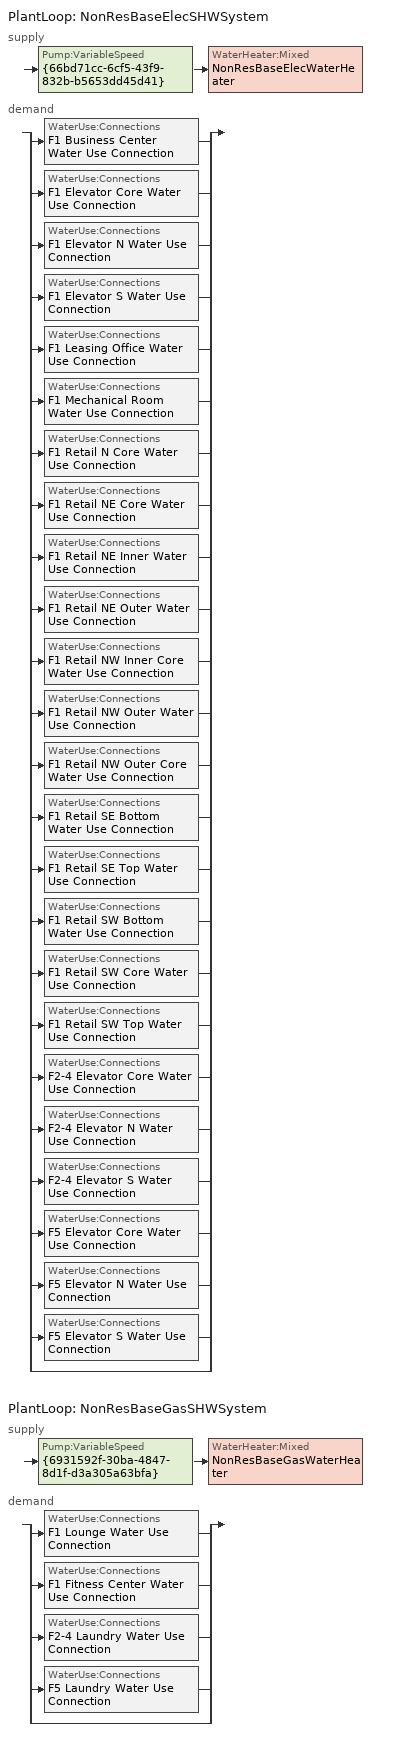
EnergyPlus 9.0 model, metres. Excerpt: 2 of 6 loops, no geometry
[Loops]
PlantLoop 'NonResBaseElecSHWSystem'
 supply: Pump:VariableSpeed '{66bd71cc-6cf5-43f9-832b-b5653dd45d41}' > WaterHeater:Mixed 'NonResBaseElecWaterHeater'
 demand: split
  | WaterUse:Connections 'F1 Business Center Water Use Connection'
  | WaterUse:Connections 'F1 Elevator Core Water Use Connection'
  | WaterUse:Connections 'F1 Elevator N Water Use Connection'
  | WaterUse:Connections 'F1 Elevator S Water Use Connection'
  | WaterUse:Connections 'F1 Leasing Office Water Use Connection'
  | WaterUse:Connections 'F1 Mechanical Room Water Use Connection'
  | WaterUse:Connections 'F1 Retail N Core Water Use Connection'
  | WaterUse:Connections 'F1 Retail NE Core Water Use Connection'
  | WaterUse:Connections 'F1 Retail NE Inner Water Use Connection'
  | WaterUse:Connections 'F1 Retail NE Outer Water Use Connection'
  | WaterUse:Connections 'F1 Retail NW Inner Core Water Use Connection'
  | WaterUse:Connections 'F1 Retail NW Outer Water Use Connection'
  | WaterUse:Connections 'F1 Retail NW Outer Core Water Use Connection'
  | WaterUse:Connections 'F1 Retail SE Bottom Water Use Connection'
  | WaterUse:Connections 'F1 Retail SE Top Water Use Connection'
  | WaterUse:Connections 'F1 Retail SW Bottom Water Use Connection'
  | WaterUse:Connections 'F1 Retail SW Core Water Use Connection'
  | WaterUse:Connections 'F1 Retail SW Top Water Use Connection'
  | WaterUse:Connections 'F2-4 Elevator Core Water Use Connection'
  | WaterUse:Connections 'F2-4 Elevator N Water Use Connection'
  | WaterUse:Connections 'F2-4 Elevator S Water Use Connection'
  | WaterUse:Connections 'F5 Elevator Core Water Use Connection'
  | WaterUse:Connections 'F5 Elevator N Water Use Connection'
  | WaterUse:Connections 'F5 Elevator S Water Use Connection'
  | bypass
PlantLoop 'NonResBaseGasSHWSystem'
 supply: Pump:VariableSpeed '{6931592f-30ba-4847-8d1f-d3a305a63bfa}' > WaterHeater:Mixed 'NonResBaseGasWaterHeater'
 demand: split
  | WaterUse:Connections 'F1 Lounge Water Use Connection'
  | WaterUse:Connections 'F1 Fitness Center Water Use Connection'
  | WaterUse:Connections 'F2-4 Laundry Water Use Connection'
  | WaterUse:Connections 'F5 Laundry Water Use Connection'
  | bypass
[SizingPeriod:DesignDay] Day of Month=21; Day Type=SummerDesignDay; Dry-Bulb Temperature Range Modifier Type=DefaultMultipliers; Humidity Condition Type=Wetbulb; Barometric Pressure {Pa}=100977; Wind Direction {deg}=220; Rain Indicator=No; Snow Indicator=No; Daylight Saving Time Indicator=No; Solar Model Indicator=ASHRAETau
Name | Month | Maximum Dry-Bulb Temperature {C} | Daily Dry-Bulb Temperature Range {deltaC} | Wetbulb or DewPoint at Maximum Dry-Bulb {C} | Wind Speed {m/s} | ASHRAE Clear Sky Optical Depth for Beam Irradiance (taub) | ASHRAE Clear Sky Optical Depth for Diffuse Irradiance (taud)
CA_FULLERTON-MUNI-AP August .4% Condns DB=>MCWB | 8 | 36.1 | 10.7 | 21.2 | 1.7 | 0.373 | 2.475
CA_FULLERTON-MUNI-AP July .4% Condns DB=>MCWB | 7 | 34 | 9.8 | 21.2 | 1.8 | 0.389 | 2.444
CA_FULLERTON-MUNI-AP June .4% Condns DB=>MCWB | 6 | 33.4 | 8.7 | 20.7 | 2 | 0.386 | 2.384
CA_FULLERTON-MUNI-AP November .4% Condns DB=>MCWB | 11 | 32.7 | 12.1 | 15.2 | 1.3 | 0.317 | 2.593
CA_FULLERTON-MUNI-AP October .4% Condns DB=>MCWB | 10 | 35.9 | 11.2 | 17.5 | 1.4 | 0.363 | 2.465
CA_FULLERTON-MUNI-AP September .4% Condns DB=>MCWB | 9 | 38.2 | 11.1 | 20.9 | 1.5 | 0.359 | 2.505
[AvailabilityManager:NightCycle] Applicability Schedule=Always On Discrete; Control Type=CycleOnAny; Thermostat Tolerance {deltaC}=1.11111; Cycling Run Time Control Type=ThermostatWithMinimumRunTime; Cycling Run Time {s}=900
Name | Fan Schedule
Availability Manager Night Cycle 1 | RetailHVACAvail
Availability Manager Night Cycle 2; Availability Manager Night Cycle 3 | OfficeHVACAvail
[AvailabilityManager:Scheduled] Schedule=Always On Discrete
BaseSys5 OACtrl OA System Availability Manager; BaseSys5 OACtrl-2 OA System Availability Manager; BaseSys5 OACtrl-3 OA System Availability Manager
[SetpointManager:Scheduled] Control Variable=Temperature
Name | Schedule | Setpoint Node or NodeList
{d170ac4c-683e-453f-9195-15c2dfe3a27e} | NonResBaseElecSHWSystem Supply Temp Schedule | NonResBaseElecSHWSystem Supply Mixer Outlet Node
{122bc8be-0fdf-4460-b38c-5b8a10954d0d} | NonResBaseGasSHWSystem Supply Temp Schedule | NonResBaseGasSHWSystem Supply Mixer Outlet Node
[PlantLoop] Fluid Type=Water; Maximum Loop Temperature {C}=100; Minimum Loop Temperature {C}=0; Maximum Loop Flow Rate {m3/s}=Autosize; Minimum Loop Flow Rate {m3/s}=0; Plant Loop Volume {m3}=Autocalculate; Load Distribution Scheme=Optimal; Plant Loop Demand Calculation Scheme=SingleSetpoint
Name | Plant Equipment Operation Scheme
NonResBaseElecSHWSystem | NonResBaseElecSHWSystem Operation Schemes
NonResBaseGasSHWSystem | NonResBaseGasSHWSystem Operation Schemes
[Sizing:Plant] Loop Type=Heating; Design Loop Exit Temperature {C}=57.2222; Loop Design Temperature Difference {deltaC}=44.4444; Sizing Option=NonCoincident; Zone Timesteps in Averaging Window=1; Coincident Sizing Factor Mode=None
NonResBaseElecSHWSystem; NonResBaseGasSHWSystem
[Pump:VariableSpeed] Design Maximum Flow Rate {m3/s}=Autosize; Design Pump Head {Pa}=0; Design Power Consumption {W}=Autosize; Motor Efficiency=0.9; Fraction of Motor Inefficiencies to Fluid Stream=0; Coefficient 1 of the Part Load Performance Curve=0; Coefficient 2 of the Part Load Performance Curve=1; Coefficient 3 of the Part Load Performance Curve=0; Coefficient 4 of the Part Load Performance Curve=0; Design Minimum Flow Rate {m3/s}=0; Pump Control Type=Intermittent; Skin Loss Radiative Fraction=0.5; Design Power Sizing Method=PowerPerFlowPerPressure; Design Electric Power per Unit Flow Rate {W/(m3/s)}=348701.1; Design Shaft Power per Unit Flow Rate per Unit Head=1.28205; Design Minimum Flow Rate Fraction=0
{66bd71cc-6cf5-43f9-832b-b5653dd45d41}; {6931592f-30ba-4847-8d1f-d3a305a63bfa}
[PlantEquipmentOperationSchemes] Control Scheme Object Type 1=PlantEquipmentOperation:HeatingLoad; Control Scheme Schedule Name 1=Always On Discrete
Name | Control Scheme Name 1
NonResBaseElecSHWSystem Operation Schemes | NonResBaseElecSHWSystem Heating Operation Scheme
NonResBaseGasSHWSystem Operation Schemes | NonResBaseGasSHWSystem Heating Operation Scheme
[PlantEquipmentOperation:HeatingLoad] Load Range Lower Limit 1 {W}=0; Load Range Upper Limit 1 {W}=1000000000
Name | Range Equipment List Name 1
NonResBaseElecSHWSystem Heating Operation Scheme | NonResBaseElecSHWSystem Heating Equipment List
NonResBaseGasSHWSystem Heating Operation Scheme | NonResBaseGasSHWSystem Heating Equipment List
[PlantEquipmentList]
NonResBaseElecSHWSystem Heating Equipment List: WaterHeater:Mixed, NonResBaseElecWaterHeater
NonResBaseGasSHWSystem Heating Equipment List: WaterHeater:Mixed, NonResBaseGasWaterHeater
[WaterHeater:Mixed] Deadband Temperature Difference {deltaC}=2; Maximum Temperature Limit {C}=82.22; Heater Control Type=Cycle; Heater Ignition Minimum Flow Rate {m3/s}=0; Heater Ignition Delay {s}=0; Off Cycle Parasitic Fuel Consumption Rate {W}=20; Off Cycle Parasitic Heat Fraction to Tank=0.8; On Cycle Parasitic Fuel Consumption Rate {W}=0; On Cycle Parasitic Heat Fraction to Tank=0; Ambient Temperature Indicator=Schedule; Off Cycle Loss Fraction to Zone=1; On Cycle Loss Coefficient to Ambient Temperature {W/K}=6; On Cycle Loss Fraction to Zone=1; Use Side Effectiveness=1; Source Side Effectiveness=1; Use Side Design Flow Rate {m3/s}=Autosize; Source Side Design Flow Rate {m3/s}=Autosize; Indirect Water Heating Recovery Time {hr}=1.5; Source Side Flow Control Mode=IndirectHeatPrimarySetpoint
Name | Tank Volume {m3} | Setpoint Temperature Schedule | Heater Maximum Capacity {W} | Heater Fuel Type | Heater Thermal Efficiency | Ambient Temperature Schedule | Off Cycle Loss Coefficient to Ambient Temperature {W/K}
NonResBaseElecWaterHeater | 0.0912598 | NonResBaseElecWaterHeater Setpoint Temp | 7026.73 | Electricity | 1 | NonResBaseElecWaterHeater Ambient Temperature | 0.714362
NonResBaseGasWaterHeater | 0.0223027 | NonResBaseGasWaterHeater Setpoint Temp | 2146.56 | NaturalGas | 0.8 | NonResBaseGasWaterHeater Ambient Temperature | 4.74783
[WaterUse:Connections]
Name | Water Use Equipment Name 1
F1 Business Center Water Use Connection | F1 Business Center Water Use Equipment
F1 Elevator Core Water Use Connection | F1 Elevator Core Water Use Equipment
F1 Elevator N Water Use Connection | F1 Elevator N Water Use Equipment
F1 Elevator S Water Use Connection | F1 Elevator S Water Use Equipment
F1 Leasing Office Water Use Connection | F1 Leasing Office Water Use Equipment
F1 Mechanical Room Water Use Connection | F1 Mechanical Room Water Use Equipment
F1 Retail N Core Water Use Connection | F1 Retail N Core Water Use Equipment
F1 Retail NE Core Water Use Connection | F1 Retail NE Core Water Use Equipment
F1 Retail NE Inner Water Use Connection | F1 Retail NE Inner Water Use Equipment
F1 Retail NE Outer Water Use Connection | F1 Retail NE Outer Water Use Equipment
F1 Retail NW Inner Core Water Use Connection | F1 Retail NW Inner Core Water Use Equipment
F1 Retail NW Outer Water Use Connection | F1 Retail NW Outer Water Use Equipment
F1 Retail NW Outer Core Water Use Connection | F1 Retail NW Outer Core Water Use Equipment
F1 Retail SE Bottom Water Use Connection | F1 Retail SE Bottom Water Use Equipment
F1 Retail SE Top Water Use Connection | F1 Retail SE Top Water Use Equipment
F1 Retail SW Bottom Water Use Connection | F1 Retail SW Bottom Water Use Equipment
F1 Retail SW Core Water Use Connection | F1 Retail SW Core Water Use Equipment
F1 Retail SW Top Water Use Connection | F1 Retail SW Top Water Use Equipment
F2-4 Elevator Core Water Use Connection | F2-4 Elevator Core Water Use Equipment
F2-4 Elevator N Water Use Connection | F2-4 Elevator N Water Use Equipment
F2-4 Elevator S Water Use Connection | F2-4 Elevator S Water Use Equipment
F5 Elevator Core Water Use Connection | F5 Elevator Core Water Use Equipment
F5 Elevator N Water Use Connection | F5 Elevator N Water Use Equipment
F5 Elevator S Water Use Connection | F5 Elevator S Water Use Equipment
F1 Lounge Water Use Connection | F1 Lounge Water Use Equipment
F1 Fitness Center Water Use Connection | F1 Fitness Center Water Use Equipment
F2-4 Laundry Water Use Connection | F2-4 Laundry Water Use Equipment
F5 Laundry Water Use Connection | F5 Laundry Water Use Equipment
[WaterUse:Equipment]
Name | Peak Flow Rate {m3/s} | Flow Rate Fraction Schedule | Target Temperature Schedule
F1 Business Center Water Use Equipment | 1.13568e-06 | RetailServiceHotWater | F1 Business Center Target SHW Temp
F1 Elevator Core Water Use Equipment | 7.09765e-09 | RetailServiceHotWater | F1 Elevator Core Target SHW Temp
F1 Elevator N Water Use Equipment | 7.09765e-09 | RetailServiceHotWater | F1 Elevator N Target SHW Temp
F1 Elevator S Water Use Equipment | 7.09765e-09 | RetailServiceHotWater | F1 Elevator S Target SHW Temp
F1 Leasing Office Water Use Equipment | 3.26492e-07 | RetailServiceHotWater | F1 Leasing Office Target SHW Temp
F1 Mechanical Room Water Use Equipment | 1.22647e-07 | RetailServiceHotWater | F1 Mechanical Room Target SHW Temp
F1 Retail N Core Water Use Equipment | 2.62666e-06 | RetailServiceHotWater | F1 Retail N Core Target SHW Temp
F1 Retail NE Core Water Use Equipment | 2.2717e-06 | RetailServiceHotWater | F1 Retail NE Core Target SHW Temp
F1 Retail NE Inner Water Use Equipment | 2.2717e-06 | RetailServiceHotWater | F1 Retail NE Inner Target SHW Temp
F1 Retail NE Outer Water Use Equipment | 2.2717e-06 | RetailServiceHotWater | F1 Retail NE Outer Target SHW Temp
F1 Retail NW Inner Core Water Use Equipment | 2.2717e-06 | RetailServiceHotWater | F1 Retail NW Inner Core Target SHW Temp
F1 Retail NW Outer Water Use Equipment | 2.2717e-06 | RetailServiceHotWater | F1 Retail NW Outer Target SHW Temp
F1 Retail NW Outer Core Water Use Equipment | 2.2717e-06 | RetailServiceHotWater | F1 Retail NW Outer Core Target SHW Temp
F1 Retail SE Bottom Water Use Equipment | 2.2717e-06 | RetailServiceHotWater | F1 Retail SE Bottom Target SHW Temp
F1 Retail SE Top Water Use Equipment | 2.2717e-06 | RetailServiceHotWater | F1 Retail SE Top Target SHW Temp
F1 Retail SW Bottom Water Use Equipment | 2.2717e-06 | RetailServiceHotWater | F1 Retail SW Bottom Target SHW Temp
F1 Retail SW Core Water Use Equipment | 2.2717e-06 | RetailServiceHotWater | F1 Retail SW Core Target SHW Temp
F1 Retail SW Top Water Use Equipment | 2.44207e-06 | RetailServiceHotWater | F1 Retail SW Top Target SHW Temp
F2-4 Elevator Core Water Use Equipment | 2.12929e-08 | OfficeServiceHotWater | F2-4 Elevator Core Target SHW Temp
F2-4 Elevator N Water Use Equipment | 2.12929e-08 | OfficeServiceHotWater | F2-4 Elevator N Target SHW Temp
F2-4 Elevator S Water Use Equipment | 2.12929e-08 | OfficeServiceHotWater | F2-4 Elevator S Target SHW Temp
F5 Elevator Core Water Use Equipment | 7.09765e-09 | OfficeServiceHotWater | F5 Elevator Core Target SHW Temp
F5 Elevator N Water Use Equipment | 7.09765e-09 | OfficeServiceHotWater | F5 Elevator N Target SHW Temp
F5 Elevator S Water Use Equipment | 7.09765e-09 | OfficeServiceHotWater | F5 Elevator S Target SHW Temp
F1 Lounge Water Use Equipment | 3.3124e-06 | RetailServiceHotWater | F1 Lounge Target SHW Temp
F1 Fitness Center Water Use Equipment | 1.70344e-06 | RetailServiceHotWater | F1 Fitness Center Target SHW Temp
F2-4 Laundry Water Use Equipment | 1.64098e-06 | OfficeServiceHotWater | F2-4 Laundry Target SHW Temp
F5 Laundry Water Use Equipment | 5.46992e-07 | OfficeServiceHotWater | F5 Laundry Target SHW Temp
[Schedule:Year]
OfficeHVACAvail: OfficeHVACAvailWk, 1, 1, 12, 31
OfficeServiceHotWater: OfficeServiceHotWaterWk, 1, 1, 12, 31
RetailHVACAvail: RetailHVACAvailWk, 1, 1, 12, 31
RetailServiceHotWater: RetailServiceHotWaterWk, 1, 1, 12, 31
F1 Business Center Target SHW Temp: F1 Business Center Target SHW Temp Week Rule - Jan1-Dec31, 1, 1, 12, 31
F1 Elevator Core Target SHW Temp: F1 Elevator Core Target SHW Temp Week Rule - Jan1-Dec31, 1, 1, 12, 31
F1 Elevator N Target SHW Temp: F1 Elevator N Target SHW Temp Week Rule - Jan1-Dec31, 1, 1, 12, 31
F1 Elevator S Target SHW Temp: F1 Elevator S Target SHW Temp Week Rule - Jan1-Dec31, 1, 1, 12, 31
F1 Fitness Center Target SHW Temp: F1 Fitness Center Target SHW Temp Week Rule - Jan1-Dec31, 1, 1, 12, 31
F1 Leasing Office Target SHW Temp: F1 Leasing Office Target SHW Temp Week Rule - Jan1-Dec31, 1, 1, 12, 31
F1 Lounge Target SHW Temp: F1 Lounge Target SHW Temp Week Rule - Jan1-Dec31, 1, 1, 12, 31
F1 Mechanical Room Target SHW Temp: F1 Mechanical Room Target SHW Temp Week Rule - Jan1-Dec31, 1, 1, 12, 31
F1 Retail N Core Target SHW Temp: F1 Retail N Core Target SHW Temp Week Rule - Jan1-Dec31, 1, 1, 12, 31
F1 Retail NE Core Target SHW Temp: F1 Retail NE Core Target SHW Temp Week Rule - Jan1-Dec31, 1, 1, 12, 31
F1 Retail NE Inner Target SHW Temp: F1 Retail NE Inner Target SHW Temp Week Rule - Jan1-Dec31, 1, 1, 12, 31
F1 Retail NE Outer Target SHW Temp: F1 Retail NE Outer Target SHW Temp Week Rule - Jan1-Dec31, 1, 1, 12, 31
F1 Retail NW Inner Core Target SHW Temp: F1 Retail NW Inner Core Target SHW Temp Week Rule - Jan1-Dec31, 1, 1, 12, 31
F1 Retail NW Outer Core Target SHW Temp: F1 Retail NW Outer Core Target SHW Temp Week Rule - Jan1-Dec31, 1, 1, 12, 31
F1 Retail NW Outer Target SHW Temp: F1 Retail NW Outer Target SHW Temp Week Rule - Jan1-Dec31, 1, 1, 12, 31
F1 Retail SE Bottom Target SHW Temp: F1 Retail SE Bottom Target SHW Temp Week Rule - Jan1-Dec31, 1, 1, 12, 31
F1 Retail SE Top Target SHW Temp: F1 Retail SE Top Target SHW Temp Week Rule - Jan1-Dec31, 1, 1, 12, 31
F1 Retail SW Bottom Target SHW Temp: F1 Retail SW Bottom Target SHW Temp Week Rule - Jan1-Dec31, 1, 1, 12, 31
F1 Retail SW Core Target SHW Temp: F1 Retail SW Core Target SHW Temp Week Rule - Jan1-Dec31, 1, 1, 12, 31
F1 Retail SW Top Target SHW Temp: F1 Retail SW Top Target SHW Temp Week Rule - Jan1-Dec31, 1, 1, 12, 31
F2-4 Elevator Core Target SHW Temp: F2-4 Elevator Core Target SHW Temp Week Rule - Jan1-Dec31, 1, 1, 12, 31
F2-4 Elevator N Target SHW Temp: F2-4 Elevator N Target SHW Temp Week Rule - Jan1-Dec31, 1, 1, 12, 31
F2-4 Elevator S Target SHW Temp: F2-4 Elevator S Target SHW Temp Week Rule - Jan1-Dec31, 1, 1, 12, 31
F2-4 Laundry Target SHW Temp: F2-4 Laundry Target SHW Temp Week Rule - Jan1-Dec31, 1, 1, 12, 31
F5 Elevator Core Target SHW Temp: F5 Elevator Core Target SHW Temp Week Rule - Jan1-Dec31, 1, 1, 12, 31
F5 Elevator N Target SHW Temp: F5 Elevator N Target SHW Temp Week Rule - Jan1-Dec31, 1, 1, 12, 31
F5 Elevator S Target SHW Temp: F5 Elevator S Target SHW Temp Week Rule - Jan1-Dec31, 1, 1, 12, 31
F5 Laundry Target SHW Temp: F5 Laundry Target SHW Temp Week Rule - Jan1-Dec31, 1, 1, 12, 31
NonResBaseElecSHWSystem Supply Temp Schedule: NonResBaseElecSHWSystem Supply Temp Schedule Week Rule - Jan1-Dec31, 1, 1, 12, 31
NonResBaseElecWaterHeater Ambient Temperature: NonResBaseElecWaterHeater Ambient Temperature Week Rule - Jan1-Dec31, 1, 1, 12, 31
NonResBaseElecWaterHeater Setpoint Temp: NonResBaseElecWaterHeater Setpoint Temp Week Rule - Jan1-Dec31, 1, 1, 12, 31
NonResBaseGasSHWSystem Supply Temp Schedule: NonResBaseGasSHWSystem Supply Temp Schedule Week Rule - Jan1-Dec31, 1, 1, 12, 31
NonResBaseGasWaterHeater Ambient Temperature: NonResBaseGasWaterHeater Ambient Temperature Week Rule - Jan1-Dec31, 1, 1, 12, 31
NonResBaseGasWaterHeater Setpoint Temp: NonResBaseGasWaterHeater Setpoint Temp Week Rule - Jan1-Dec31, 1, 1, 12, 31
[Schedule:Week:Daily]
OfficeHVACAvailWk: OfficeHVACAvailSun, OfficeHVACAvailWD, OfficeHVACAvailWD, OfficeHVACAvailWD, OfficeHVACAvailWD, OfficeHVACAvailWD, OfficeHVACAvailSat, OfficeHVACAvailSun, AllOnHVACAvailDay, AllOnHVACAvailDay, OfficeHVACAvailSun, OfficeHVACAvailSun
OfficeServiceHotWaterWk: OfficeServiceHotWaterSun, OfficeServiceHotWaterWD, OfficeServiceHotWaterWD, OfficeServiceHotWaterWD, OfficeServiceHotWaterWD, OfficeServiceHotWaterWD, OfficeServiceHotWaterSat, OfficeServiceHotWaterSun, OnDay, OffDay, OfficeServiceHotWaterSun, OfficeServiceHotWaterSun
RetailHVACAvailWk: RetailHVACAvailSun, RetailHVACAvailWD, RetailHVACAvailWD, RetailHVACAvailWD, RetailHVACAvailWD, RetailHVACAvailWD, RetailHVACAvailSat, RetailHVACAvailSun, AllOnHVACAvailDay, AllOnHVACAvailDay, RetailHVACAvailSun, RetailHVACAvailSun
RetailServiceHotWaterWk: RetailServiceHotWaterSun, RetailServiceHotWaterWD, RetailServiceHotWaterWD, RetailServiceHotWaterWD, RetailServiceHotWaterWD, RetailServiceHotWaterWD, RetailServiceHotWaterSat, RetailServiceHotWaterSun, OnDay, OffDay, RetailServiceHotWaterSun, RetailServiceHotWaterSun
F1 Business Center Target SHW Temp Week Rule - Jan1-Dec31: {b28e67eb-78c0-497c-8ade-ddf5708232bc}, {b28e67eb-78c0-497c-8ade-ddf5708232bc}, {b28e67eb-78c0-497c-8ade-ddf5708232bc}, {b28e67eb-78c0-497c-8ade-ddf5708232bc}, {b28e67eb-78c0-497c-8ade-ddf5708232bc}, {b28e67eb-78c0-497c-8ade-ddf5708232bc}, {b28e67eb-78c0-497c-8ade-ddf5708232bc}, {b28e67eb-78c0-497c-8ade-ddf5708232bc}, {b28e67eb-78c0-497c-8ade-ddf5708232bc}, {b28e67eb-78c0-497c-8ade-ddf5708232bc}, {b28e67eb-78c0-497c-8ade-ddf5708232bc}, {b28e67eb-78c0-497c-8ade-ddf5708232bc}
F1 Elevator Core Target SHW Temp Week Rule - Jan1-Dec31: {19d76d4c-518c-4e58-a121-e8b04f2f6b69}, {19d76d4c-518c-4e58-a121-e8b04f2f6b69}, {19d76d4c-518c-4e58-a121-e8b04f2f6b69}, {19d76d4c-518c-4e58-a121-e8b04f2f6b69}, {19d76d4c-518c-4e58-a121-e8b04f2f6b69}, {19d76d4c-518c-4e58-a121-e8b04f2f6b69}, {19d76d4c-518c-4e58-a121-e8b04f2f6b69}, {19d76d4c-518c-4e58-a121-e8b04f2f6b69}, {19d76d4c-518c-4e58-a121-e8b04f2f6b69}, {19d76d4c-518c-4e58-a121-e8b04f2f6b69}, {19d76d4c-518c-4e58-a121-e8b04f2f6b69}, {19d76d4c-518c-4e58-a121-e8b04f2f6b69}
F1 Elevator N Target SHW Temp Week Rule - Jan1-Dec31: {e243ed41-3819-44b0-b0ee-614e9807274a}, {e243ed41-3819-44b0-b0ee-614e9807274a}, {e243ed41-3819-44b0-b0ee-614e9807274a}, {e243ed41-3819-44b0-b0ee-614e9807274a}, {e243ed41-3819-44b0-b0ee-614e9807274a}, {e243ed41-3819-44b0-b0ee-614e9807274a}, {e243ed41-3819-44b0-b0ee-614e9807274a}, {e243ed41-3819-44b0-b0ee-614e9807274a}, {e243ed41-3819-44b0-b0ee-614e9807274a}, {e243ed41-3819-44b0-b0ee-614e9807274a}, {e243ed41-3819-44b0-b0ee-614e9807274a}, {e243ed41-3819-44b0-b0ee-614e9807274a}
F1 Elevator S Target SHW Temp Week Rule - Jan1-Dec31: {533b2663-bc14-46b5-a3c5-4af5fb7e1a52}, {533b2663-bc14-46b5-a3c5-4af5fb7e1a52}, {533b2663-bc14-46b5-a3c5-4af5fb7e1a52}, {533b2663-bc14-46b5-a3c5-4af5fb7e1a52}, {533b2663-bc14-46b5-a3c5-4af5fb7e1a52}, {533b2663-bc14-46b5-a3c5-4af5fb7e1a52}, {533b2663-bc14-46b5-a3c5-4af5fb7e1a52}, {533b2663-bc14-46b5-a3c5-4af5fb7e1a52}, {533b2663-bc14-46b5-a3c5-4af5fb7e1a52}, {533b2663-bc14-46b5-a3c5-4af5fb7e1a52}, {533b2663-bc14-46b5-a3c5-4af5fb7e1a52}, {533b2663-bc14-46b5-a3c5-4af5fb7e1a52}
F1 Fitness Center Target SHW Temp Week Rule - Jan1-Dec31: {f2c2c8c6-e696-4ab8-a841-19e36d494b4a}, {f2c2c8c6-e696-4ab8-a841-19e36d494b4a}, {f2c2c8c6-e696-4ab8-a841-19e36d494b4a}, {f2c2c8c6-e696-4ab8-a841-19e36d494b4a}, {f2c2c8c6-e696-4ab8-a841-19e36d494b4a}, {f2c2c8c6-e696-4ab8-a841-19e36d494b4a}, {f2c2c8c6-e696-4ab8-a841-19e36d494b4a}, {f2c2c8c6-e696-4ab8-a841-19e36d494b4a}, {f2c2c8c6-e696-4ab8-a841-19e36d494b4a}, {f2c2c8c6-e696-4ab8-a841-19e36d494b4a}, {f2c2c8c6-e696-4ab8-a841-19e36d494b4a}, {f2c2c8c6-e696-4ab8-a841-19e36d494b4a}
F1 Leasing Office Target SHW Temp Week Rule - Jan1-Dec31: {6396d36a-0da1-4e06-a3f4-432422168c48}, {6396d36a-0da1-4e06-a3f4-432422168c48}, {6396d36a-0da1-4e06-a3f4-432422168c48}, {6396d36a-0da1-4e06-a3f4-432422168c48}, {6396d36a-0da1-4e06-a3f4-432422168c48}, {6396d36a-0da1-4e06-a3f4-432422168c48}, {6396d36a-0da1-4e06-a3f4-432422168c48}, {6396d36a-0da1-4e06-a3f4-432422168c48}, {6396d36a-0da1-4e06-a3f4-432422168c48}, {6396d36a-0da1-4e06-a3f4-432422168c48}, {6396d36a-0da1-4e06-a3f4-432422168c48}, {6396d36a-0da1-4e06-a3f4-432422168c48}
F1 Lounge Target SHW Temp Week Rule - Jan1-Dec31: {5f8a0339-4b6b-4dbe-845c-6b9773e8196a}, {5f8a0339-4b6b-4dbe-845c-6b9773e8196a}, {5f8a0339-4b6b-4dbe-845c-6b9773e8196a}, {5f8a0339-4b6b-4dbe-845c-6b9773e8196a}, {5f8a0339-4b6b-4dbe-845c-6b9773e8196a}, {5f8a0339-4b6b-4dbe-845c-6b9773e8196a}, {5f8a0339-4b6b-4dbe-845c-6b9773e8196a}, {5f8a0339-4b6b-4dbe-845c-6b9773e8196a}, {5f8a0339-4b6b-4dbe-845c-6b9773e8196a}, {5f8a0339-4b6b-4dbe-845c-6b9773e8196a}, {5f8a0339-4b6b-4dbe-845c-6b9773e8196a}, {5f8a0339-4b6b-4dbe-845c-6b9773e8196a}
F1 Mechanical Room Target SHW Temp Week Rule - Jan1-Dec31: {816d3585-80ac-43c8-acf8-23f0c9692ed3}, {816d3585-80ac-43c8-acf8-23f0c9692ed3}, {816d3585-80ac-43c8-acf8-23f0c9692ed3}, {816d3585-80ac-43c8-acf8-23f0c9692ed3}, {816d3585-80ac-43c8-acf8-23f0c9692ed3}, {816d3585-80ac-43c8-acf8-23f0c9692ed3}, {816d3585-80ac-43c8-acf8-23f0c9692ed3}, {816d3585-80ac-43c8-acf8-23f0c9692ed3}, {816d3585-80ac-43c8-acf8-23f0c9692ed3}, {816d3585-80ac-43c8-acf8-23f0c9692ed3}, {816d3585-80ac-43c8-acf8-23f0c9692ed3}, {816d3585-80ac-43c8-acf8-23f0c9692ed3}
F1 Retail N Core Target SHW Temp Week Rule - Jan1-Dec31: {084077d3-1d3b-454c-a7fc-5eadb4155dee}, {084077d3-1d3b-454c-a7fc-5eadb4155dee}, {084077d3-1d3b-454c-a7fc-5eadb4155dee}, {084077d3-1d3b-454c-a7fc-5eadb4155dee}, {084077d3-1d3b-454c-a7fc-5eadb4155dee}, {084077d3-1d3b-454c-a7fc-5eadb4155dee}, {084077d3-1d3b-454c-a7fc-5eadb4155dee}, {084077d3-1d3b-454c-a7fc-5eadb4155dee}, {084077d3-1d3b-454c-a7fc-5eadb4155dee}, {084077d3-1d3b-454c-a7fc-5eadb4155dee}, {084077d3-1d3b-454c-a7fc-5eadb4155dee}, {084077d3-1d3b-454c-a7fc-5eadb4155dee}
F1 Retail NE Core Target SHW Temp Week Rule - Jan1-Dec31: {2acaacd9-0518-490c-a1d8-a4af5d2ed2c3}, {2acaacd9-0518-490c-a1d8-a4af5d2ed2c3}, {2acaacd9-0518-490c-a1d8-a4af5d2ed2c3}, {2acaacd9-0518-490c-a1d8-a4af5d2ed2c3}, {2acaacd9-0518-490c-a1d8-a4af5d2ed2c3}, {2acaacd9-0518-490c-a1d8-a4af5d2ed2c3}, {2acaacd9-0518-490c-a1d8-a4af5d2ed2c3}, {2acaacd9-0518-490c-a1d8-a4af5d2ed2c3}, {2acaacd9-0518-490c-a1d8-a4af5d2ed2c3}, {2acaacd9-0518-490c-a1d8-a4af5d2ed2c3}, {2acaacd9-0518-490c-a1d8-a4af5d2ed2c3}, {2acaacd9-0518-490c-a1d8-a4af5d2ed2c3}
F1 Retail NE Inner Target SHW Temp Week Rule - Jan1-Dec31: {22570e71-35ed-45c4-84d9-fe35b48f6bde}, {22570e71-35ed-45c4-84d9-fe35b48f6bde}, {22570e71-35ed-45c4-84d9-fe35b48f6bde}, {22570e71-35ed-45c4-84d9-fe35b48f6bde}, {22570e71-35ed-45c4-84d9-fe35b48f6bde}, {22570e71-35ed-45c4-84d9-fe35b48f6bde}, {22570e71-35ed-45c4-84d9-fe35b48f6bde}, {22570e71-35ed-45c4-84d9-fe35b48f6bde}, {22570e71-35ed-45c4-84d9-fe35b48f6bde}, {22570e71-35ed-45c4-84d9-fe35b48f6bde}, {22570e71-35ed-45c4-84d9-fe35b48f6bde}, {22570e71-35ed-45c4-84d9-fe35b48f6bde}
F1 Retail NE Outer Target SHW Temp Week Rule - Jan1-Dec31: {a10daf5d-dd1e-4b0c-a449-674497a4104f}, {a10daf5d-dd1e-4b0c-a449-674497a4104f}, {a10daf5d-dd1e-4b0c-a449-674497a4104f}, {a10daf5d-dd1e-4b0c-a449-674497a4104f}, {a10daf5d-dd1e-4b0c-a449-674497a4104f}, {a10daf5d-dd1e-4b0c-a449-674497a4104f}, {a10daf5d-dd1e-4b0c-a449-674497a4104f}, {a10daf5d-dd1e-4b0c-a449-674497a4104f}, {a10daf5d-dd1e-4b0c-a449-674497a4104f}, {a10daf5d-dd1e-4b0c-a449-674497a4104f}, {a10daf5d-dd1e-4b0c-a449-674497a4104f}, {a10daf5d-dd1e-4b0c-a449-674497a4104f}
F1 Retail NW Inner Core Target SHW Temp Week Rule - Jan1-Dec31: {70cd9037-81bb-45a2-879b-ff5b791d8555}, {70cd9037-81bb-45a2-879b-ff5b791d8555}, {70cd9037-81bb-45a2-879b-ff5b791d8555}, {70cd9037-81bb-45a2-879b-ff5b791d8555}, {70cd9037-81bb-45a2-879b-ff5b791d8555}, {70cd9037-81bb-45a2-879b-ff5b791d8555}, {70cd9037-81bb-45a2-879b-ff5b791d8555}, {70cd9037-81bb-45a2-879b-ff5b791d8555}, {70cd9037-81bb-45a2-879b-ff5b791d8555}, {70cd9037-81bb-45a2-879b-ff5b791d8555}, {70cd9037-81bb-45a2-879b-ff5b791d8555}, {70cd9037-81bb-45a2-879b-ff5b791d8555}
F1 Retail NW Outer Core Target SHW Temp Week Rule - Jan1-Dec31: {312d757e-e1d7-400c-9b02-f05f97ab8e42}, {312d757e-e1d7-400c-9b02-f05f97ab8e42}, {312d757e-e1d7-400c-9b02-f05f97ab8e42}, {312d757e-e1d7-400c-9b02-f05f97ab8e42}, {312d757e-e1d7-400c-9b02-f05f97ab8e42}, {312d757e-e1d7-400c-9b02-f05f97ab8e42}, {312d757e-e1d7-400c-9b02-f05f97ab8e42}, {312d757e-e1d7-400c-9b02-f05f97ab8e42}, {312d757e-e1d7-400c-9b02-f05f97ab8e42}, {312d757e-e1d7-400c-9b02-f05f97ab8e42}, {312d757e-e1d7-400c-9b02-f05f97ab8e42}, {312d757e-e1d7-400c-9b02-f05f97ab8e42}
F1 Retail NW Outer Target SHW Temp Week Rule - Jan1-Dec31: {c6c4df9d-e00b-4e66-adcd-2c1644249bf9}, {c6c4df9d-e00b-4e66-adcd-2c1644249bf9}, {c6c4df9d-e00b-4e66-adcd-2c1644249bf9}, {c6c4df9d-e00b-4e66-adcd-2c1644249bf9}, {c6c4df9d-e00b-4e66-adcd-2c1644249bf9}, {c6c4df9d-e00b-4e66-adcd-2c1644249bf9}, {c6c4df9d-e00b-4e66-adcd-2c1644249bf9}, {c6c4df9d-e00b-4e66-adcd-2c1644249bf9}, {c6c4df9d-e00b-4e66-adcd-2c1644249bf9}, {c6c4df9d-e00b-4e66-adcd-2c1644249bf9}, {c6c4df9d-e00b-4e66-adcd-2c1644249bf9}, {c6c4df9d-e00b-4e66-adcd-2c1644249bf9}
F1 Retail SE Bottom Target SHW Temp Week Rule - Jan1-Dec31: {dd8d9626-eca2-41df-9924-d59999a53aff}, {dd8d9626-eca2-41df-9924-d59999a53aff}, {dd8d9626-eca2-41df-9924-d59999a53aff}, {dd8d9626-eca2-41df-9924-d59999a53aff}, {dd8d9626-eca2-41df-9924-d59999a53aff}, {dd8d9626-eca2-41df-9924-d59999a53aff}, {dd8d9626-eca2-41df-9924-d59999a53aff}, {dd8d9626-eca2-41df-9924-d59999a53aff}, {dd8d9626-eca2-41df-9924-d59999a53aff}, {dd8d9626-eca2-41df-9924-d59999a53aff}, {dd8d9626-eca2-41df-9924-d59999a53aff}, {dd8d9626-eca2-41df-9924-d59999a53aff}
F1 Retail SE Top Target SHW Temp Week Rule - Jan1-Dec31: {fba4f60b-f7c0-4dbb-8ffc-9b8fc6cf571c}, {fba4f60b-f7c0-4dbb-8ffc-9b8fc6cf571c}, {fba4f60b-f7c0-4dbb-8ffc-9b8fc6cf571c}, {fba4f60b-f7c0-4dbb-8ffc-9b8fc6cf571c}, {fba4f60b-f7c0-4dbb-8ffc-9b8fc6cf571c}, {fba4f60b-f7c0-4dbb-8ffc-9b8fc6cf571c}, {fba4f60b-f7c0-4dbb-8ffc-9b8fc6cf571c}, {fba4f60b-f7c0-4dbb-8ffc-9b8fc6cf571c}, {fba4f60b-f7c0-4dbb-8ffc-9b8fc6cf571c}, {fba4f60b-f7c0-4dbb-8ffc-9b8fc6cf571c}, {fba4f60b-f7c0-4dbb-8ffc-9b8fc6cf571c}, {fba4f60b-f7c0-4dbb-8ffc-9b8fc6cf571c}
F1 Retail SW Bottom Target SHW Temp Week Rule - Jan1-Dec31: {8d5d727a-94df-4245-b7db-77d9ad29434d}, {8d5d727a-94df-4245-b7db-77d9ad29434d}, {8d5d727a-94df-4245-b7db-77d9ad29434d}, {8d5d727a-94df-4245-b7db-77d9ad29434d}, {8d5d727a-94df-4245-b7db-77d9ad29434d}, {8d5d727a-94df-4245-b7db-77d9ad29434d}, {8d5d727a-94df-4245-b7db-77d9ad29434d}, {8d5d727a-94df-4245-b7db-77d9ad29434d}, {8d5d727a-94df-4245-b7db-77d9ad29434d}, {8d5d727a-94df-4245-b7db-77d9ad29434d}, {8d5d727a-94df-4245-b7db-77d9ad29434d}, {8d5d727a-94df-4245-b7db-77d9ad29434d}
F1 Retail SW Core Target SHW Temp Week Rule - Jan1-Dec31: {22e71a00-45b3-4408-817e-a3ba0760027e}, {22e71a00-45b3-4408-817e-a3ba0760027e}, {22e71a00-45b3-4408-817e-a3ba0760027e}, {22e71a00-45b3-4408-817e-a3ba0760027e}, {22e71a00-45b3-4408-817e-a3ba0760027e}, {22e71a00-45b3-4408-817e-a3ba0760027e}, {22e71a00-45b3-4408-817e-a3ba0760027e}, {22e71a00-45b3-4408-817e-a3ba0760027e}, {22e71a00-45b3-4408-817e-a3ba0760027e}, {22e71a00-45b3-4408-817e-a3ba0760027e}, {22e71a00-45b3-4408-817e-a3ba0760027e}, {22e71a00-45b3-4408-817e-a3ba0760027e}
F1 Retail SW Top Target SHW Temp Week Rule - Jan1-Dec31: {5c657996-f450-4e9b-9ab5-ef16349dce46}, {5c657996-f450-4e9b-9ab5-ef16349dce46}, {5c657996-f450-4e9b-9ab5-ef16349dce46}, {5c657996-f450-4e9b-9ab5-ef16349dce46}, {5c657996-f450-4e9b-9ab5-ef16349dce46}, {5c657996-f450-4e9b-9ab5-ef16349dce46}, {5c657996-f450-4e9b-9ab5-ef16349dce46}, {5c657996-f450-4e9b-9ab5-ef16349dce46}, {5c657996-f450-4e9b-9ab5-ef16349dce46}, {5c657996-f450-4e9b-9ab5-ef16349dce46}, {5c657996-f450-4e9b-9ab5-ef16349dce46}, {5c657996-f450-4e9b-9ab5-ef16349dce46}
F2-4 Elevator Core Target SHW Temp Week Rule - Jan1-Dec31: {2d7f6d43-a7b6-4a7f-a1d5-631085006814}, {2d7f6d43-a7b6-4a7f-a1d5-631085006814}, {2d7f6d43-a7b6-4a7f-a1d5-631085006814}, {2d7f6d43-a7b6-4a7f-a1d5-631085006814}, {2d7f6d43-a7b6-4a7f-a1d5-631085006814}, {2d7f6d43-a7b6-4a7f-a1d5-631085006814}, {2d7f6d43-a7b6-4a7f-a1d5-631085006814}, {2d7f6d43-a7b6-4a7f-a1d5-631085006814}, {2d7f6d43-a7b6-4a7f-a1d5-631085006814}, {2d7f6d43-a7b6-4a7f-a1d5-631085006814}, {2d7f6d43-a7b6-4a7f-a1d5-631085006814}, {2d7f6d43-a7b6-4a7f-a1d5-631085006814}
F2-4 Elevator N Target SHW Temp Week Rule - Jan1-Dec31: {5b1a660e-bacd-4e61-87fa-8e6e5be9b32d}, {5b1a660e-bacd-4e61-87fa-8e6e5be9b32d}, {5b1a660e-bacd-4e61-87fa-8e6e5be9b32d}, {5b1a660e-bacd-4e61-87fa-8e6e5be9b32d}, {5b1a660e-bacd-4e61-87fa-8e6e5be9b32d}, {5b1a660e-bacd-4e61-87fa-8e6e5be9b32d}, {5b1a660e-bacd-4e61-87fa-8e6e5be9b32d}, {5b1a660e-bacd-4e61-87fa-8e6e5be9b32d}, {5b1a660e-bacd-4e61-87fa-8e6e5be9b32d}, {5b1a660e-bacd-4e61-87fa-8e6e5be9b32d}, {5b1a660e-bacd-4e61-87fa-8e6e5be9b32d}, {5b1a660e-bacd-4e61-87fa-8e6e5be9b32d}
F2-4 Elevator S Target SHW Temp Week Rule - Jan1-Dec31: {5f7b0692-8a3c-448c-a20a-e2c92707b3e6}, {5f7b0692-8a3c-448c-a20a-e2c92707b3e6}, {5f7b0692-8a3c-448c-a20a-e2c92707b3e6}, {5f7b0692-8a3c-448c-a20a-e2c92707b3e6}, {5f7b0692-8a3c-448c-a20a-e2c92707b3e6}, {5f7b0692-8a3c-448c-a20a-e2c92707b3e6}, {5f7b0692-8a3c-448c-a20a-e2c92707b3e6}, {5f7b0692-8a3c-448c-a20a-e2c92707b3e6}, {5f7b0692-8a3c-448c-a20a-e2c92707b3e6}, {5f7b0692-8a3c-448c-a20a-e2c92707b3e6}, {5f7b0692-8a3c-448c-a20a-e2c92707b3e6}, {5f7b0692-8a3c-448c-a20a-e2c92707b3e6}
F2-4 Laundry Target SHW Temp Week Rule - Jan1-Dec31: {a7dc9e87-7c00-4d33-9d64-1fd644da8987}, {a7dc9e87-7c00-4d33-9d64-1fd644da8987}, {a7dc9e87-7c00-4d33-9d64-1fd644da8987}, {a7dc9e87-7c00-4d33-9d64-1fd644da8987}, {a7dc9e87-7c00-4d33-9d64-1fd644da8987}, {a7dc9e87-7c00-4d33-9d64-1fd644da8987}, {a7dc9e87-7c00-4d33-9d64-1fd644da8987}, {a7dc9e87-7c00-4d33-9d64-1fd644da8987}, {a7dc9e87-7c00-4d33-9d64-1fd644da8987}, {a7dc9e87-7c00-4d33-9d64-1fd644da8987}, {a7dc9e87-7c00-4d33-9d64-1fd644da8987}, {a7dc9e87-7c00-4d33-9d64-1fd644da8987}
F5 Elevator Core Target SHW Temp Week Rule - Jan1-Dec31: {857d172c-4d2c-4d99-b110-60a3ccfefc76}, {857d172c-4d2c-4d99-b110-60a3ccfefc76}, {857d172c-4d2c-4d99-b110-60a3ccfefc76}, {857d172c-4d2c-4d99-b110-60a3ccfefc76}, {857d172c-4d2c-4d99-b110-60a3ccfefc76}, {857d172c-4d2c-4d99-b110-60a3ccfefc76}, {857d172c-4d2c-4d99-b110-60a3ccfefc76}, {857d172c-4d2c-4d99-b110-60a3ccfefc76}, {857d172c-4d2c-4d99-b110-60a3ccfefc76}, {857d172c-4d2c-4d99-b110-60a3ccfefc76}, {857d172c-4d2c-4d99-b110-60a3ccfefc76}, {857d172c-4d2c-4d99-b110-60a3ccfefc76}
F5 Elevator N Target SHW Temp Week Rule - Jan1-Dec31: {6ac54016-7e93-461b-ad51-f206ac652230}, {6ac54016-7e93-461b-ad51-f206ac652230}, {6ac54016-7e93-461b-ad51-f206ac652230}, {6ac54016-7e93-461b-ad51-f206ac652230}, {6ac54016-7e93-461b-ad51-f206ac652230}, {6ac54016-7e93-461b-ad51-f206ac652230}, {6ac54016-7e93-461b-ad51-f206ac652230}, {6ac54016-7e93-461b-ad51-f206ac652230}, {6ac54016-7e93-461b-ad51-f206ac652230}, {6ac54016-7e93-461b-ad51-f206ac652230}, {6ac54016-7e93-461b-ad51-f206ac652230}, {6ac54016-7e93-461b-ad51-f206ac652230}
F5 Elevator S Target SHW Temp Week Rule - Jan1-Dec31: {a86e0006-9202-4b71-bc1a-6bd11ba40941}, {a86e0006-9202-4b71-bc1a-6bd11ba40941}, {a86e0006-9202-4b71-bc1a-6bd11ba40941}, {a86e0006-9202-4b71-bc1a-6bd11ba40941}, {a86e0006-9202-4b71-bc1a-6bd11ba40941}, {a86e0006-9202-4b71-bc1a-6bd11ba40941}, {a86e0006-9202-4b71-bc1a-6bd11ba40941}, {a86e0006-9202-4b71-bc1a-6bd11ba40941}, {a86e0006-9202-4b71-bc1a-6bd11ba40941}, {a86e0006-9202-4b71-bc1a-6bd11ba40941}, {a86e0006-9202-4b71-bc1a-6bd11ba40941}, {a86e0006-9202-4b71-bc1a-6bd11ba40941}
F5 Laundry Target SHW Temp Week Rule - Jan1-Dec31: {b10f04b5-583c-4950-9d92-dcc7a12b3a4e}, {b10f04b5-583c-4950-9d92-dcc7a12b3a4e}, {b10f04b5-583c-4950-9d92-dcc7a12b3a4e}, {b10f04b5-583c-4950-9d92-dcc7a12b3a4e}, {b10f04b5-583c-4950-9d92-dcc7a12b3a4e}, {b10f04b5-583c-4950-9d92-dcc7a12b3a4e}, {b10f04b5-583c-4950-9d92-dcc7a12b3a4e}, {b10f04b5-583c-4950-9d92-dcc7a12b3a4e}, {b10f04b5-583c-4950-9d92-dcc7a12b3a4e}, {b10f04b5-583c-4950-9d92-dcc7a12b3a4e}, {b10f04b5-583c-4950-9d92-dcc7a12b3a4e}, {b10f04b5-583c-4950-9d92-dcc7a12b3a4e}
NonResBaseElecSHWSystem Supply Temp Schedule Week Rule - Jan1-Dec31: {68ae3148-ac24-4029-9d14-8acebf03d7ef}, {68ae3148-ac24-4029-9d14-8acebf03d7ef}, {68ae3148-ac24-4029-9d14-8acebf03d7ef}, {68ae3148-ac24-4029-9d14-8acebf03d7ef}, {68ae3148-ac24-4029-9d14-8acebf03d7ef}, {68ae3148-ac24-4029-9d14-8acebf03d7ef}, {68ae3148-ac24-4029-9d14-8acebf03d7ef}, {68ae3148-ac24-4029-9d14-8acebf03d7ef}, {68ae3148-ac24-4029-9d14-8acebf03d7ef}, {68ae3148-ac24-4029-9d14-8acebf03d7ef}, {68ae3148-ac24-4029-9d14-8acebf03d7ef}, {68ae3148-ac24-4029-9d14-8acebf03d7ef}
NonResBaseElecWaterHeater Ambient Temperature Week Rule - Jan1-Dec31: {efb549fb-c026-4e8e-9c67-9051ea99e4d9}, {efb549fb-c026-4e8e-9c67-9051ea99e4d9}, {efb549fb-c026-4e8e-9c67-9051ea99e4d9}, {efb549fb-c026-4e8e-9c67-9051ea99e4d9}, {efb549fb-c026-4e8e-9c67-9051ea99e4d9}, {efb549fb-c026-4e8e-9c67-9051ea99e4d9}, {efb549fb-c026-4e8e-9c67-9051ea99e4d9}, {efb549fb-c026-4e8e-9c67-9051ea99e4d9}, {efb549fb-c026-4e8e-9c67-9051ea99e4d9}, {efb549fb-c026-4e8e-9c67-9051ea99e4d9}, {efb549fb-c026-4e8e-9c67-9051ea99e4d9}, {efb549fb-c026-4e8e-9c67-9051ea99e4d9}
NonResBaseElecWaterHeater Setpoint Temp Week Rule - Jan1-Dec31: {54a5b74f-8d59-4d7c-91df-744095d7b32d}, {54a5b74f-8d59-4d7c-91df-744095d7b32d}, {54a5b74f-8d59-4d7c-91df-744095d7b32d}, {54a5b74f-8d59-4d7c-91df-744095d7b32d}, {54a5b74f-8d59-4d7c-91df-744095d7b32d}, {54a5b74f-8d59-4d7c-91df-744095d7b32d}, {54a5b74f-8d59-4d7c-91df-744095d7b32d}, {54a5b74f-8d59-4d7c-91df-744095d7b32d}, {54a5b74f-8d59-4d7c-91df-744095d7b32d}, {54a5b74f-8d59-4d7c-91df-744095d7b32d}, {54a5b74f-8d59-4d7c-91df-744095d7b32d}, {54a5b74f-8d59-4d7c-91df-744095d7b32d}
NonResBaseGasSHWSystem Supply Temp Schedule Week Rule - Jan1-Dec31: {8352ff51-37ec-4976-be72-0076cacd9594}, {8352ff51-37ec-4976-be72-0076cacd9594}, {8352ff51-37ec-4976-be72-0076cacd9594}, {8352ff51-37ec-4976-be72-0076cacd9594}, {8352ff51-37ec-4976-be72-0076cacd9594}, {8352ff51-37ec-4976-be72-0076cacd9594}, {8352ff51-37ec-4976-be72-0076cacd9594}, {8352ff51-37ec-4976-be72-0076cacd9594}, {8352ff51-37ec-4976-be72-0076cacd9594}, {8352ff51-37ec-4976-be72-0076cacd9594}, {8352ff51-37ec-4976-be72-0076cacd9594}, {8352ff51-37ec-4976-be72-0076cacd9594}
NonResBaseGasWaterHeater Ambient Temperature Week Rule - Jan1-Dec31: {8f0e0347-ca00-4ffd-af04-8c64c1bfaff1}, {8f0e0347-ca00-4ffd-af04-8c64c1bfaff1}, {8f0e0347-ca00-4ffd-af04-8c64c1bfaff1}, {8f0e0347-ca00-4ffd-af04-8c64c1bfaff1}, {8f0e0347-ca00-4ffd-af04-8c64c1bfaff1}, {8f0e0347-ca00-4ffd-af04-8c64c1bfaff1}, {8f0e0347-ca00-4ffd-af04-8c64c1bfaff1}, {8f0e0347-ca00-4ffd-af04-8c64c1bfaff1}, {8f0e0347-ca00-4ffd-af04-8c64c1bfaff1}, {8f0e0347-ca00-4ffd-af04-8c64c1bfaff1}, {8f0e0347-ca00-4ffd-af04-8c64c1bfaff1}, {8f0e0347-ca00-4ffd-af04-8c64c1bfaff1}
NonResBaseGasWaterHeater Setpoint Temp Week Rule - Jan1-Dec31: {bd73850a-3aa2-4297-b852-618288caed6e}, {bd73850a-3aa2-4297-b852-618288caed6e}, {bd73850a-3aa2-4297-b852-618288caed6e}, {bd73850a-3aa2-4297-b852-618288caed6e}, {bd73850a-3aa2-4297-b852-618288caed6e}, {bd73850a-3aa2-4297-b852-618288caed6e}, {bd73850a-3aa2-4297-b852-618288caed6e}, {bd73850a-3aa2-4297-b852-618288caed6e}, {bd73850a-3aa2-4297-b852-618288caed6e}, {bd73850a-3aa2-4297-b852-618288caed6e}, {bd73850a-3aa2-4297-b852-618288caed6e}, {bd73850a-3aa2-4297-b852-618288caed6e}
[Schedule:Day:Interval]
OnDay; AllOnHVACAvailDay: No, 01:00, 1, 02:00, 1, 03:00, 1, 04:00, 1, 05:00, 1, 06:00, 1, 07:00, 1, 08:00, 1, 09:00, 1, 10:00, 1, 11:00, 1, 12:00, 1, 13:00, 1, 14:00, 1, 15:00, 1, 16:00, 1, 17:00, 1, 18:00, 1, 19:00, 1, 20:00, 1, 21:00, 1, 22:00, 1, 23:00, 1, 24:00, 1
OffDay: No, 01:00, 0, 02:00, 0, 03:00, 0, 04:00, 0, 05:00, 0, 06:00, 0, 07:00, 0, 08:00, 0, 09:00, 0, 10:00, 0, 11:00, 0, 12:00, 0, 13:00, 0, 14:00, 0, 15:00, 0, 16:00, 0, 17:00, 0, 18:00, 0, 19:00, 0, 20:00, 0, 21:00, 0, 22:00, 0, 23:00, 0, 24:00, 0
OfficeHVACAvailSat: No, 01:00, 0, 02:00, 0, 03:00, 0, 04:00, 0, 05:00, 0, 06:00, 1, 07:00, 1, 08:00, 1, 09:00, 1, 10:00, 1, 11:00, 1, 12:00, 1, 13:00, 1, 14:00, 1, 15:00, 1, 16:00, 1, 17:00, 1, 18:00, 1, 19:00, 1, 20:00, 0, 21:00, 0, 22:00, 0, 23:00, 0, 24:00, 0
OfficeHVACAvailSun: No, 01:00, 0, 02:00, 0, 03:00, 0, 04:00, 0, 05:00, 0, 06:00, 1, 07:00, 1, 08:00, 1, 09:00, 1, 10:00, 1, 11:00, 1, 12:00, 1, 13:00, 1, 14:00, 1, 15:00, 1, 16:00, 1, 17:00, 1, 18:00, 1, 19:00, 0, 20:00, 0, 21:00, 0, 22:00, 0, 23:00, 0, 24:00, 0
OfficeHVACAvailWD: No, 01:00, 0, 02:00, 0, 03:00, 0, 04:00, 0, 05:00, 0, 06:00, 1, 07:00, 1, 08:00, 1, 09:00, 1, 10:00, 1, 11:00, 1, 12:00, 1, 13:00, 1, 14:00, 1, 15:00, 1, 16:00, 1, 17:00, 1, 18:00, 1, 19:00, 1, 20:00, 1, 21:00, 1, 22:00, 1, 23:00, 1, 24:00, 1
OfficeServiceHotWaterSat: No, 01:00, 0.05, 02:00, 0.05, 03:00, 0.05, 04:00, 0.05, 05:00, 0.05, 06:00, 0.08, 07:00, 0.07, 08:00, 0.11, 09:00, 0.15, 10:00, 0.21, 11:00, 0.19, 12:00, 0.23, 13:00, 0.2, 14:00, 0.19, 15:00, 0.15, 16:00, 0.12, 17:00, 0.14, 18:00, 0.07, 19:00, 0.07, 20:00, 0.07, 21:00, 0.07, 22:00, 0.09, 23:00, 0.05, 24:00, 0.05
OfficeServiceHotWaterSun: No, 01:00, 0.04, 02:00, 0.04, 03:00, 0.04, 04:00, 0.04, 05:00, 0.04, 06:00, 0.07, 07:00, 0.04, 08:00, 0.04, 09:00, 0.04, 10:00, 0.04, 11:00, 0.04, 12:00, 0.06, 13:00, 0.06, 14:00, 0.09, 15:00, 0.06, 16:00, 0.04, 17:00, 0.04, 18:00, 0.04, 19:00, 0.04, 20:00, 0.04, 21:00, 0.04, 22:00, 0.07, 23:00, 0.04, 24:00, 0.04
OfficeServiceHotWaterWD: No, 01:00, 0.05, 02:00, 0.05, 03:00, 0.05, 04:00, 0.05, 05:00, 0.05, 06:00, 0.08, 07:00, 0.07, 08:00, 0.19, 09:00, 0.35, 10:00, 0.38, 11:00, 0.39, 12:00, 0.47, 13:00, 0.57, 14:00, 0.54, 15:00, 0.34, 16:00, 0.33, 17:00, 0.44, 18:00, 0.26, 19:00, 0.21, 20:00, 0.15, 21:00, 0.17, 22:00, 0.08, 23:00, 0.05, 24:00, 0.05
RetailHVACAvailSat: No, 01:00, 0, 02:00, 0, 03:00, 0, 04:00, 0, 05:00, 0, 06:00, 0, 07:00, 1, 08:00, 1, 09:00, 1, 10:00, 1, 11:00, 1, 12:00, 1, 13:00, 1, 14:00, 1, 15:00, 1, 16:00, 1, 17:00, 1, 18:00, 1, 19:00, 1, 20:00, 1, 21:00, 1, 22:00, 1, 23:00, 0, 24:00, 0
RetailHVACAvailSun: No, 01:00, 0, 02:00, 0, 03:00, 0, 04:00, 0, 05:00, 0, 06:00, 0, 07:00, 0, 08:00, 0, 09:00, 1, 10:00, 1, 11:00, 1, 12:00, 1, 13:00, 1, 14:00, 1, 15:00, 1, 16:00, 1, 17:00, 1, 18:00, 1, 19:00, 1, 20:00, 0, 21:00, 0, 22:00, 0, 23:00, 0, 24:00, 0
RetailHVACAvailWD: No, 01:00, 0, 02:00, 0, 03:00, 0, 04:00, 0, 05:00, 0, 06:00, 0, 07:00, 1, 08:00, 1, 09:00, 1, 10:00, 1, 11:00, 1, 12:00, 1, 13:00, 1, 14:00, 1, 15:00, 1, 16:00, 1, 17:00, 1, 18:00, 1, 19:00, 1, 20:00, 1, 21:00, 1, 22:00, 0, 23:00, 0, 24:00, 0
RetailServiceHotWaterSat: No, 01:00, 0.11, 02:00, 0.1, 03:00, 0.08, 04:00, 0.06, 05:00, 0.06, 06:00, 0.06, 07:00, 0.07, 08:00, 0.2, 09:00, 0.24, 10:00, 0.27, 11:00, 0.42, 12:00, 0.54, 13:00, 0.59, 14:00, 0.6, 15:00, 0.49, 16:00, 0.48, 17:00, 0.47, 18:00, 0.46, 19:00, 0.44, 20:00, 0.36, 21:00, 0.29, 22:00, 0.22, 23:00, 0.16, 24:00, 0.13
RetailServiceHotWaterSun: No, 01:00, 0.07, 02:00, 0.07, 03:00, 0.07, 04:00, 0.06, 05:00, 0.06, 06:00, 0.06, 07:00, 0.07, 08:00, 0.1, 09:00, 0.12, 10:00, 0.14, 11:00, 0.29, 12:00, 0.31, 13:00, 0.36, 14:00, 0.36, 15:00, 0.34, 16:00, 0.35, 17:00, 0.37, 18:00, 0.34, 19:00, 0.25, 20:00, 0.27, 21:00, 0.21, 22:00, 0.16, 23:00, 0.1, 24:00, 0.06
RetailServiceHotWaterWD: No, 01:00, 0.04, 02:00, 0.05, 03:00, 0.05, 04:00, 0.04, 05:00, 0.04, 06:00, 0.04, 07:00, 0.04, 08:00, 0.15, 09:00, 0.23, 10:00, 0.32, 11:00, 0.41, 12:00, 0.57, 13:00, 0.62, 14:00, 0.61, 15:00, 0.5, 16:00, 0.45, 17:00, 0.46, 18:00, 0.47, 19:00, 0.42, 20:00, 0.34, 21:00, 0.33, 22:00, 0.23, 23:00, 0.13, 24:00, 0.08
{084077d3-1d3b-454c-a7fc-5eadb4155dee}; {19d76d4c-518c-4e58-a121-e8b04f2f6b69}; {22570e71-35ed-45c4-84d9-fe35b48f6bde}; {22e71a00-45b3-4408-817e-a3ba0760027e}; {2acaacd9-0518-490c-a1d8-a4af5d2ed2c3}; {2d7f6d43-a7b6-4a7f-a1d5-631085006814}; {312d757e-e1d7-400c-9b02-f05f97ab8e42}; {533b2663-bc14-46b5-a3c5-4af5fb7e1a52}; {54a5b74f-8d59-4d7c-91df-744095d7b32d}; {5b1a660e-bacd-4e61-87fa-8e6e5be9b32d}; {5c657996-f450-4e9b-9ab5-ef16349dce46}; {5f7b0692-8a3c-448c-a20a-e2c92707b3e6}; {5f8a0339-4b6b-4dbe-845c-6b9773e8196a}; {6396d36a-0da1-4e06-a3f4-432422168c48}; {68ae3148-ac24-4029-9d14-8acebf03d7ef}; {6ac54016-7e93-461b-ad51-f206ac652230}; {70cd9037-81bb-45a2-879b-ff5b791d8555}; {816d3585-80ac-43c8-acf8-23f0c9692ed3}; {8352ff51-37ec-4976-be72-0076cacd9594}; {857d172c-4d2c-4d99-b110-60a3ccfefc76}; {8d5d727a-94df-4245-b7db-77d9ad29434d}; {a10daf5d-dd1e-4b0c-a449-674497a4104f}; {a7dc9e87-7c00-4d33-9d64-1fd644da8987}; {a86e0006-9202-4b71-bc1a-6bd11ba40941}; {b10f04b5-583c-4950-9d92-dcc7a12b3a4e}; {b28e67eb-78c0-497c-8ade-ddf5708232bc}; {bd73850a-3aa2-4297-b852-618288caed6e}; {c6c4df9d-e00b-4e66-adcd-2c1644249bf9}; {dd8d9626-eca2-41df-9924-d59999a53aff}; {e243ed41-3819-44b0-b0ee-614e9807274a}; {f2c2c8c6-e696-4ab8-a841-19e36d494b4a}; {fba4f60b-f7c0-4dbb-8ffc-9b8fc6cf571c}: No, 24:00, 57.2222
{8f0e0347-ca00-4ffd-af04-8c64c1bfaff1}; {efb549fb-c026-4e8e-9c67-9051ea99e4d9}: No, 24:00, 20
[Schedule:Constant]
Always On Discrete: Hourly Value=1
